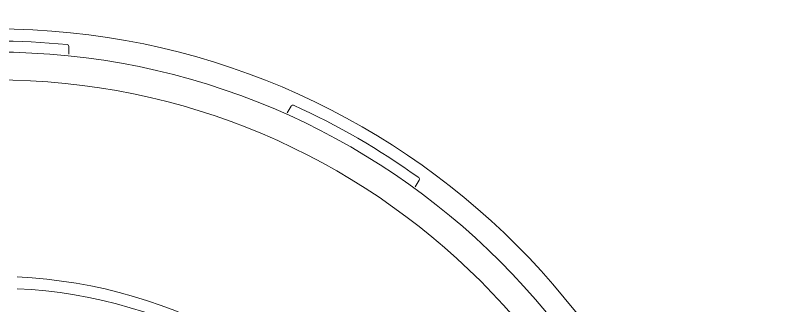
# Model space of a CAD drawing. Header units: inches. Extents: x -1 to 81, y -22 to 129.
# Drawn here: x 4.442 to 6.503, y 62.225 to 63.01 of the extents above; entities that cross this region are included whole.
import ezdxf

# ---------------------------------------------------------------- set-up
doc = ezdxf.new("R2010")
doc.units = ezdxf.units.IN
doc.header["$MEASUREMENT"] = 0
doc.layers.add('1', color=4, linetype='Continuous')

# ---------------------------------------------------------------- blocks, each defined once
blk = doc.blocks.new('FROG')
at = {"layer": '1', "color": 3, "lineweight": 5}
for p, q in [((0.2, 1.9478), (0.2, 1.9266)), ((0.7901, 1.7685), (0.8007, 1.7868)), ((1.1471, 1.5868), (1.1365, 1.5685))]:
    blk.add_line(p, q, dxfattribs=at)
at = {"layer": '1', "linetype": 'Continuous', "lineweight": 15}
for radius in [1.995, 1.9325, 1.8575]:
    blk.add_circle((0, 0), radius, dxfattribs=at)
at = {"layer": '1', "color": 3, "lineweight": 5}
for centre, radius, start, end in [((0, 0), 1.9625, 84.2829, 95.7171), ((0.195, 1.9478), 0.005, 0, 84.2829), ((0.805, 1.7843), 0.005, 65.7171, 150), ((0, 0), 1.9625, 54.2829, 65.7171), ((1.1428, 1.5893), 0.005, 330, 54.2829), ((0, 0), 1.3265, 32.5926, 87.4074), ((0, 0), 1.2949, 32.6358, 87.3642)]:
    blk.add_arc(centre, radius, start, end, dxfattribs=at)
blk = doc.blocks.new('19 HS Propel')
at = {"layer": '1', "color": 3}
for centre, radius, start, end in [((0.2408, 52.5976), 8.6377, 15.05862, 59.93119), ((4.4347, 56.7253), 1.9908, 61.9605, 178.3058)]:
    blk.add_arc(centre, radius, start, end, dxfattribs=at)
at = {"layer": '1'}
blk.add_blockref('FROG', (5.2296, 55.0221), dxfattribs=at)

msp = doc.modelspace()

# ---------------------------------------------------------------- block references
msp.add_blockref('19 HS Propel', (-0.8428, 5.9556))

doc.saveas('drawing.dxf')
